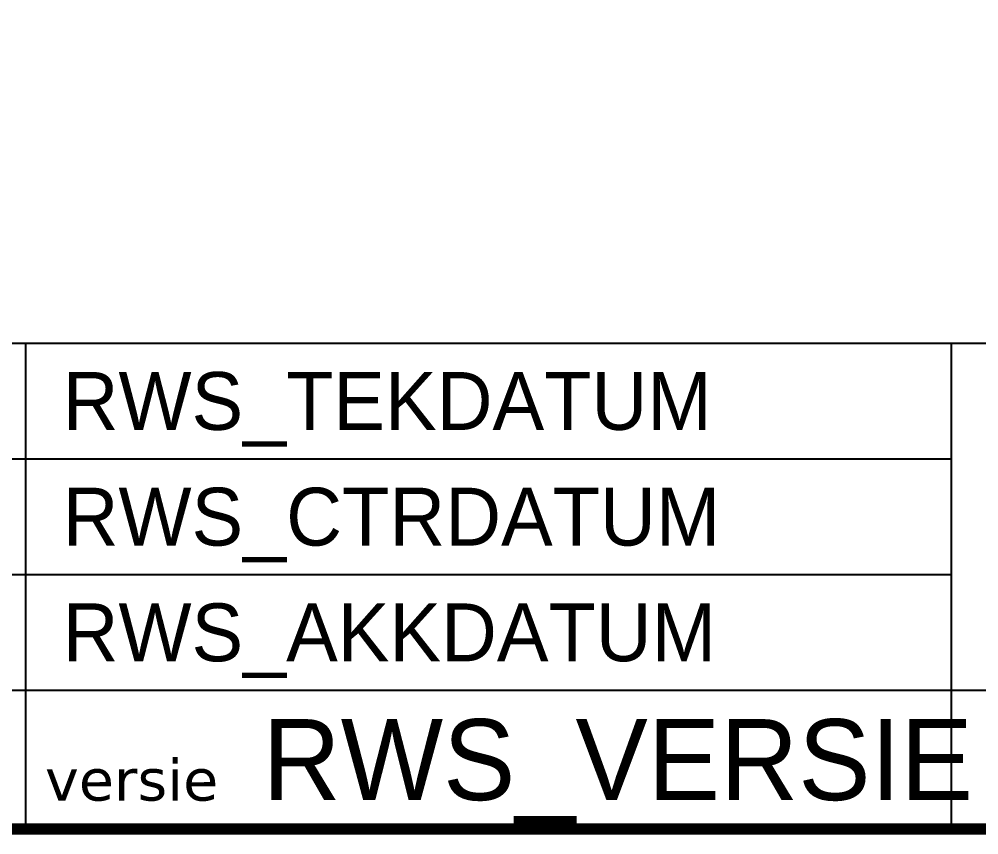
# Model space of a CAD drawing. Extents: x -170 to 15, y -9 to 70.
# Drawn here: x -115.28 to -73.82, y -0.25 to 35 of the extents above; entities that cross this region are included whole.
import ezdxf

# ---------------------------------------------------------------- set-up
doc = ezdxf.new("R2010")
doc.units = 0
doc.header["$MEASUREMENT"] = 0
for name, color, linetype in [('TO-XX-STEMPEL', 7, 'CONTINUOUS'), ('TO-XX-T18_1', 7, 'CONTINUOUS'), ('TO-XX-T25_1', 7, 'CONTINUOUS'), ('TO-XX-T35_1', 7, 'CONTINUOUS')]:
    doc.layers.add(name, color=color, linetype=linetype)
doc.styles.add('RIJKSHUISSTIJL', font='verdana.TTF', dxfattribs={"height": 1.8})
doc.styles.add('RTW_ISO', font='iso-rtw.shx')

msp = doc.modelspace()

# ---------------------------------------------------------------- linework, layer by layer
at = {"layer": 'TO-XX-STEMPEL'}
for p, q in [((-170, 21), (0, 21)), ((-115, 0), (-115, 21)), ((-75, -0.239), (-75, 21)), ((-170, 16), (-75, 16)), ((-170, 11), (-75, 11)), ((-170, 6), (0, 6))]:
    msp.add_line(p, q, dxfattribs=at)
at = {"layer": 'TO-XX-STEMPEL', "const_width": 0.5}
msp.add_lwpolyline([(0, 0), (0, 70), (-170, 70), (-170, 0), (0, 0)], dxfattribs=at)

# ---------------------------------------------------------------- texts
at = {"layer": 'TO-XX-T18_1', "style": 'RIJKSHUISSTIJL'}
msp.add_text('versie', height=1.8, dxfattribs=at).set_placement((-114.167, 1.23))
at = {"layer": 'TO-XX-T25_1', "style": 'RTW_ISO', "flags": 8}
for tag, p in [('RWS_TEKDATUM', (-113.406, 17.25)), ('RWS_CTRDATUM', (-113.406, 12.25)), ('RWS_AKKDATUM', (-113.406, 7.25))]:
    msp.add_attdef(tag, p, '', height=2.5, dxfattribs=at)
at = {"layer": 'TO-XX-T35_1', "style": 'RTW_ISO', "flags": 8}
msp.add_attdef('RWS_VERSIE', (-104.768, 1.25), '', height=3.5, dxfattribs=at)

doc.saveas('drawing.dxf')
